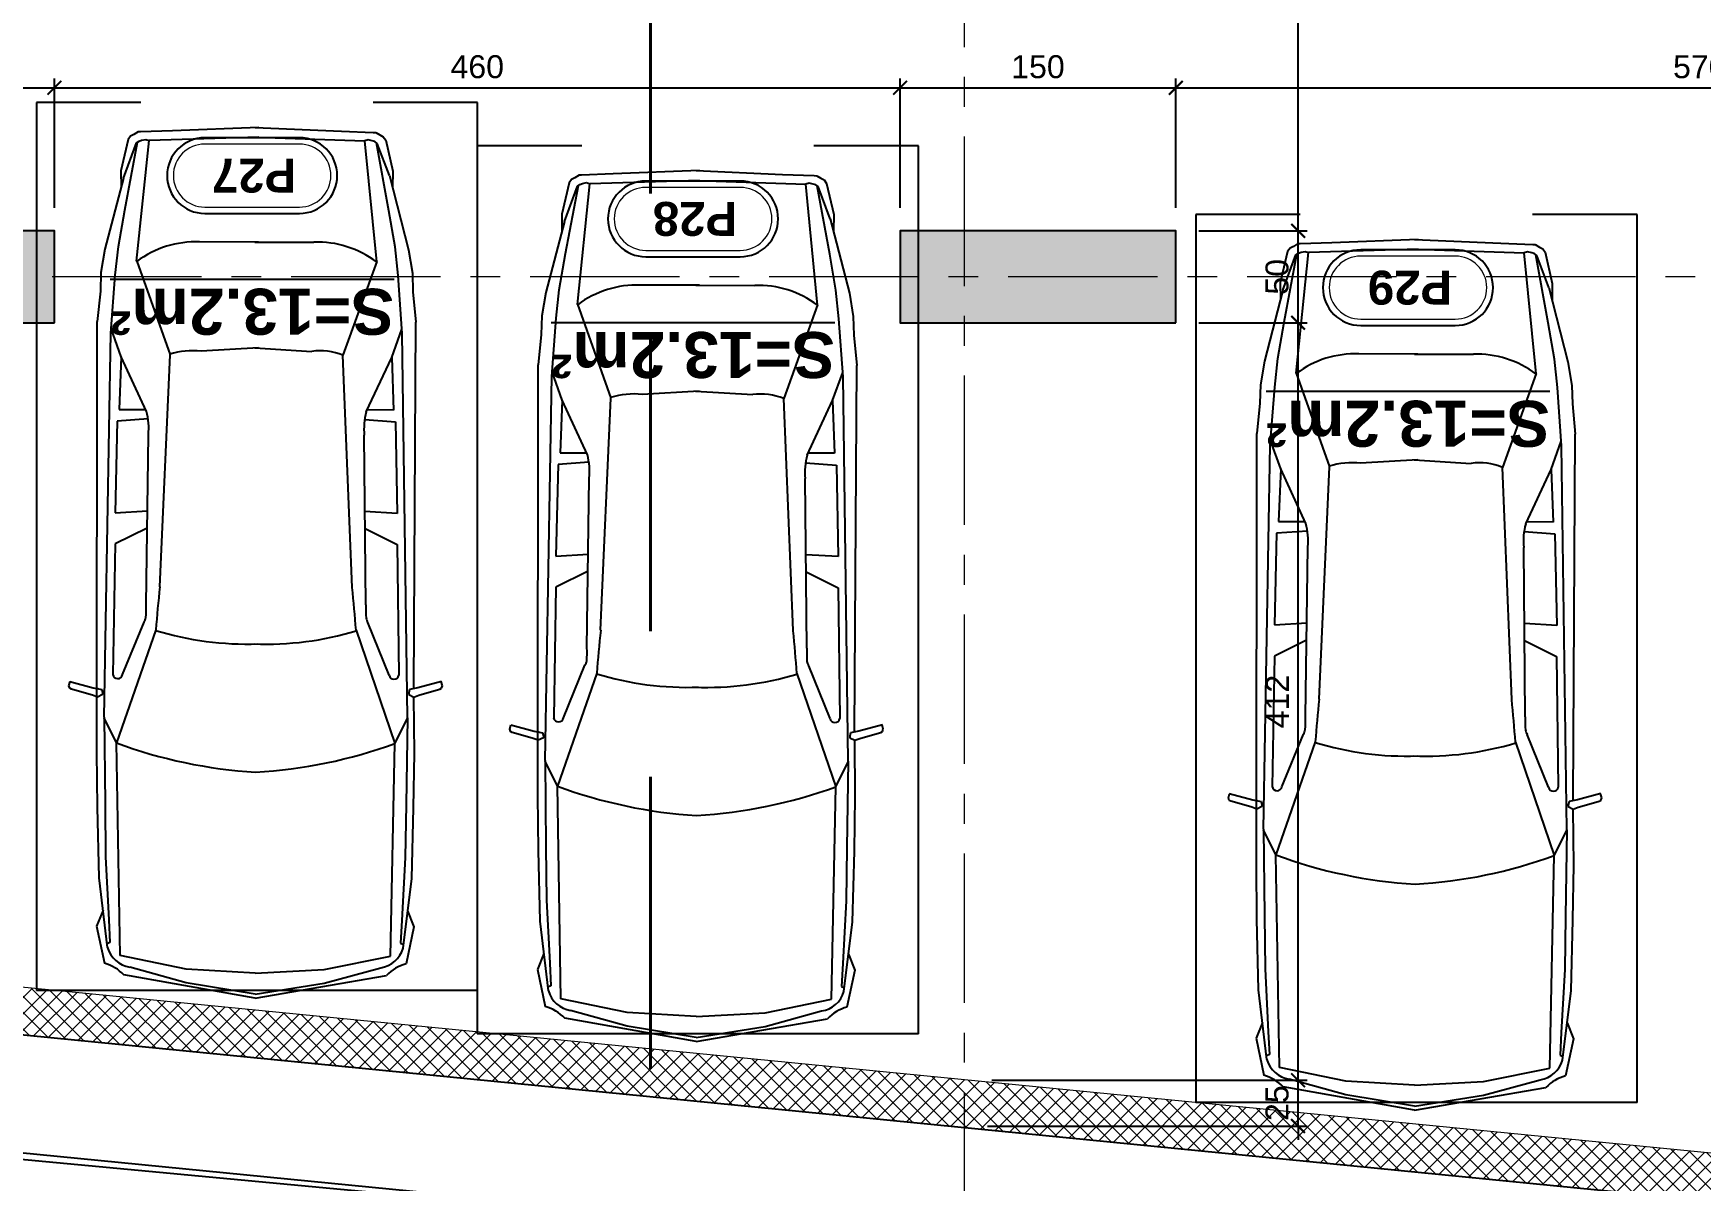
# Model space of a CAD drawing. Header units: centimetres. Extents: x 60496 to 66049, y -55119 to -48212.
# Drawn here: x 63382 to 64288, y -54589 to -53965 of the extents above; entities that cross this region are included whole.
import ezdxf
from ezdxf.enums import TextEntityAlignment as Align

# ---------------------------------------------------------------- set-up
doc = ezdxf.new("R2010")
doc.units = ezdxf.units.CM
doc.header["$LTSCALE"] = 50
doc.header["$MEASUREMENT"] = 0
for name, pattern in [('AXES', [2, 1.25, -0.25, 0.25, -0.25]), ('CONTINU', [0]), ('DASHED2', [9.525, 6.35, -3.175])]:
    doc.linetypes.add(name, pattern=pattern)
doc.layers.get('0').update_dxf_attribs({"color": 8})
for name, color, linetype in [('AXES', 10, 'AXES'), ('BETON COUPE', 3, 'CONTINU'), ('BETON TRAME', 252, 'Continuous'), ('BORD', 5, 'Continuous'), ('COTE 50ème', 1, 'Continuous'), ('FINI', 251, 'Continuous'), ('PILIER', 7, 'Continuous'), ('TEXTE', 7, 'Continuous')]:
    doc.layers.add(name, color=color, linetype=linetype)
doc.layers.add('BETON HACHURE', color=253, linetype='Continuous', lineweight=13)
doc.layers.add('MACONNERIE COUPE', color=7, linetype='Continuous', lineweight=30)
doc.layers.add('HORS GEL COTE', color=7, linetype='Continuous', lineweight=13, true_color=0x00661a)
doc.styles.add('BRMNAMES', font='swisseb.ttf', dxfattribs={"height": 20})
doc.styles.add('RS_TEXT_1.50', font='arial.ttf', dxfattribs={"height": 12.5})
doc.styles.add('RS_TXT_50', font='arial.ttf', dxfattribs={"height": 12.5})
doc.dimstyles.new('RS_50CM_LINEAIRE', dxfattribs={"dimscale": 5, "dimtxt": 12.5, "dimasz": 1.5, "dimexe": 1, "dimexo": 2.5, "dimgap": 1, "dimtad": 1, "dimdec": 1, "dimrnd": 0.5, "dimdsep": 46, "dimtxsty": 'RS_TXT_50', "dimblk1": 'ARCHTICK', "dimblk2": 'ARCHTICK', "dimsah": 1, "dimcen": 2.5, "dimdle": 1, "dimclrt": 4, "dimadec": 0, "dimazin": 2, "dimtfac": 1, "dimtdec": 1, "dimtix": 1, "dimtmove": 2, "dimatfit": 3, "dimfxl": 1, "dimtolj": 1, "dimtzin": 0, "dimarcsym": 0})

# ---------------------------------------------------------------- blocks, each defined once
blk = doc.blocks.new('A$Ce9568e5d')
at = {"layer": 'AXES', "lineweight": 5, "ltscale": 1.3}
for p, q in [((1270, -4150), (1270, -1058.41)), ((3195, -3235), (-1985, -3235))]:
    blk.add_line(p, q, dxfattribs=at)
blk = doc.blocks.new('_ArchTick')
at = {"color": 0, "linetype": 'ByBlock', "const_width": 0.15}
blk.add_lwpolyline([(-0.5, -0.5), (0.5, 0.5)], dxfattribs=at)
blk = doc.blocks.new('*D1300')
at = {"layer": 'COTE 50ème', "color": 0, "lineweight": -2, "ltscale": 0.5, "transparency": 16777216}
for p, q in [((64069.44, -54534.45), (64069.44, -54526.95)), ((63902.9, -54534.45), (64074.44, -54534.45)), ((64069.44, -54559.33), (64069.44, -54534.45)), ((63900.45, -54559.33), (64074.44, -54559.33)), ((64069.44, -54559.33), (64069.44, -54566.83))]:
    blk.add_line(p, q, dxfattribs=at)
at = {"layer": 'Defpoints', "color": 0, "ltscale": 0.5, "transparency": 16777216}
for p in [(63890.4, -54534.45), (64069.44, -54534.45), (63887.95, -54559.33)]:
    blk.add_point(p, dxfattribs=at)
at = {"layer": 'COTE 50ème', "color": 0, "lineweight": -2, "ltscale": 0.5, "transparency": 16777216, "xscale": 7.5, "yscale": 7.5, "zscale": 7.5}
for p, rotation in [((64069.44, -54534.45), 270), ((64069.44, -54559.33), 90)]:
    blk.add_blockref('_ArchTick', p, dxfattribs=dict(at, rotation=rotation))
at = {"layer": 'COTE 50ème', "color": 4, "ltscale": 0.5, "transparency": 16777216, "insert": (64058.05, -54546.89), "char_height": 12.5, "attachment_point": 5, "rotation": 90, "style": 'RS_TXT_50'}
blk.add_mtext('\\A1;25', dxfattribs=at)
blk = doc.blocks.new('*D1301')
at = {"layer": 'COTE 50ème', "color": 0, "lineweight": -2, "ltscale": 0.5, "transparency": 16777216}
for p, q in [((64015.45, -54122.36), (64074.44, -54122.36)), ((64069.44, -54539.45), (64069.44, -54117.36)), ((63902.9, -54534.45), (64074.44, -54534.45))]:
    blk.add_line(p, q, dxfattribs=at)
at = {"layer": 'Defpoints', "color": 0, "ltscale": 0.5, "transparency": 16777216}
for p in [(64002.95, -54122.36), (64069.44, -54122.36), (63890.4, -54534.45)]:
    blk.add_point(p, dxfattribs=at)
at = {"layer": 'COTE 50ème', "color": 0, "lineweight": -2, "ltscale": 0.5, "transparency": 16777216, "xscale": 7.5, "yscale": 7.5, "zscale": 7.5}
for p, rotation in [((64069.44, -54122.36), 90), ((64069.44, -54534.45), 270)]:
    blk.add_blockref('_ArchTick', p, dxfattribs=dict(at, rotation=rotation))
at = {"layer": 'COTE 50ème', "color": 4, "ltscale": 0.5, "transparency": 16777216, "insert": (64058.16, -54328.41), "char_height": 12.5, "attachment_point": 5, "rotation": 90, "style": 'RS_TXT_50'}
blk.add_mtext('\\A1;412', dxfattribs=at)
blk = doc.blocks.new('*D1302')
at = {"layer": 'COTE 50ème', "color": 0, "lineweight": -2, "ltscale": 0.5, "transparency": 16777216}
for p, q in [((64069.44, -54127.36), (64069.44, -54067.36)), ((64015.45, -54072.36), (64074.44, -54072.36)), ((64015.45, -54122.36), (64074.44, -54122.36))]:
    blk.add_line(p, q, dxfattribs=at)
at = {"layer": 'Defpoints', "color": 0, "ltscale": 0.5, "transparency": 16777216}
for p in [(64002.95, -54072.36), (64069.44, -54072.36), (64002.95, -54122.36)]:
    blk.add_point(p, dxfattribs=at)
at = {"layer": 'COTE 50ème', "color": 0, "lineweight": -2, "ltscale": 0.5, "transparency": 16777216, "xscale": 7.5, "yscale": 7.5, "zscale": 7.5}
for p, rotation in [((64069.44, -54072.36), 90), ((64069.44, -54122.36), 270)]:
    blk.add_blockref('_ArchTick', p, dxfattribs=dict(at, rotation=rotation))
at = {"layer": 'COTE 50ème', "color": 4, "ltscale": 0.5, "transparency": 16777216, "insert": (64058.05, -54097.36), "char_height": 12.5, "attachment_point": 5, "rotation": 90, "style": 'RS_TXT_50'}
blk.add_mtext('\\A1;50', dxfattribs=at)
blk = doc.blocks.new('*D1303')
at = {"layer": 'COTE 50ème', "color": 0, "lineweight": -2, "ltscale": 0.5, "transparency": 16777216}
for p, q in [((64069.44, -54077.36), (64069.44, -53442.36)), ((63900.45, -53447.36), (64074.44, -53447.36)), ((64015.45, -54072.36), (64074.44, -54072.36))]:
    blk.add_line(p, q, dxfattribs=at)
at = {"layer": 'Defpoints', "color": 0, "ltscale": 0.5, "transparency": 16777216}
for p in [(63887.95, -53447.36), (64069.44, -53447.36), (64002.95, -54072.36)]:
    blk.add_point(p, dxfattribs=at)
at = {"layer": 'COTE 50ème', "color": 0, "lineweight": -2, "ltscale": 0.5, "transparency": 16777216, "xscale": 7.5, "yscale": 7.5, "zscale": 7.5}
for p, rotation in [((64069.44, -53447.36), 90), ((64069.44, -54072.36), 270)]:
    blk.add_blockref('_ArchTick', p, dxfattribs=dict(at, rotation=rotation))
at = {"layer": 'COTE 50ème', "color": 4, "ltscale": 0.5, "transparency": 16777216, "insert": (64058.05, -53759.86), "char_height": 12.5, "attachment_point": 5, "rotation": 90, "style": 'RS_TXT_50'}
blk.add_mtext('\\A1;625', dxfattribs=at)
blk = doc.blocks.new('*D974')
at = {"layer": 'COTE 50ème', "color": 0, "lineweight": -2, "ltscale": 0.5, "transparency": 16777216}
for p, q in [((63237.95, -53994.51), (63397.95, -53994.51)), ((63242.95, -54059.86), (63242.95, -53989.51)), ((63392.95, -54059.86), (63392.95, -53989.51))]:
    blk.add_line(p, q, dxfattribs=at)
at = {"layer": 'Defpoints', "color": 0, "ltscale": 0.5, "transparency": 16777216}
for p in [(63392.95, -53994.51), (63242.95, -54072.36), (63392.95, -54072.36)]:
    blk.add_point(p, dxfattribs=at)
at = {"layer": 'COTE 50ème', "color": 0, "lineweight": -2, "ltscale": 0.5, "transparency": 16777216, "xscale": 7.5, "yscale": 7.5, "zscale": 7.5, "rotation": 180}
blk.add_blockref('_ArchTick', (63242.95, -53994.51), dxfattribs=at)
at = {"layer": 'COTE 50ème', "color": 0, "lineweight": -2, "ltscale": 0.5, "transparency": 16777216, "xscale": 7.5, "yscale": 7.5, "zscale": 7.5}
blk.add_blockref('_ArchTick', (63392.95, -53994.51), dxfattribs=at)
at = {"layer": 'COTE 50ème', "color": 4, "ltscale": 0.5, "transparency": 16777216, "insert": (63317.95, -53983.13), "char_height": 12.5, "attachment_point": 5, "style": 'RS_TXT_50'}
blk.add_mtext('\\A1;150', dxfattribs=at)
blk = doc.blocks.new('*D975')
at = {"layer": 'COTE 50ème', "color": 0, "lineweight": -2, "ltscale": 0.5, "transparency": 16777216}
for p, q in [((63387.95, -53994.51), (63857.95, -53994.51)), ((63392.95, -54059.86), (63392.95, -53989.51)), ((63852.95, -54059.86), (63852.95, -53989.51))]:
    blk.add_line(p, q, dxfattribs=at)
at = {"layer": 'Defpoints', "color": 0, "ltscale": 0.5, "transparency": 16777216}
for p in [(63852.95, -53994.51), (63392.95, -54072.36), (63852.95, -54072.36)]:
    blk.add_point(p, dxfattribs=at)
at = {"layer": 'COTE 50ème', "color": 0, "lineweight": -2, "ltscale": 0.5, "transparency": 16777216, "xscale": 7.5, "yscale": 7.5, "zscale": 7.5, "rotation": 180}
blk.add_blockref('_ArchTick', (63392.95, -53994.51), dxfattribs=at)
at = {"layer": 'COTE 50ème', "color": 0, "lineweight": -2, "ltscale": 0.5, "transparency": 16777216, "xscale": 7.5, "yscale": 7.5, "zscale": 7.5}
blk.add_blockref('_ArchTick', (63852.95, -53994.51), dxfattribs=at)
at = {"layer": 'COTE 50ème', "color": 4, "ltscale": 0.5, "transparency": 16777216, "insert": (63622.95, -53983.13), "char_height": 12.5, "attachment_point": 5, "style": 'RS_TXT_50'}
blk.add_mtext('\\A1;460', dxfattribs=at)
blk = doc.blocks.new('*D976')
at = {"layer": 'COTE 50ème', "color": 0, "lineweight": -2, "ltscale": 0.5, "transparency": 16777216}
for p, q in [((63847.95, -53994.51), (64007.95, -53994.51)), ((63852.95, -54059.86), (63852.95, -53989.51)), ((64002.95, -54059.86), (64002.95, -53989.51))]:
    blk.add_line(p, q, dxfattribs=at)
at = {"layer": 'Defpoints', "color": 0, "ltscale": 0.5, "transparency": 16777216}
for p in [(64002.95, -53994.51), (63852.95, -54072.36), (64002.95, -54072.36)]:
    blk.add_point(p, dxfattribs=at)
at = {"layer": 'COTE 50ème', "color": 0, "lineweight": -2, "ltscale": 0.5, "transparency": 16777216, "xscale": 7.5, "yscale": 7.5, "zscale": 7.5, "rotation": 180}
blk.add_blockref('_ArchTick', (63852.95, -53994.51), dxfattribs=at)
at = {"layer": 'COTE 50ème', "color": 0, "lineweight": -2, "ltscale": 0.5, "transparency": 16777216, "xscale": 7.5, "yscale": 7.5, "zscale": 7.5}
blk.add_blockref('_ArchTick', (64002.95, -53994.51), dxfattribs=at)
at = {"layer": 'COTE 50ème', "color": 4, "ltscale": 0.5, "transparency": 16777216, "insert": (63927.95, -53983.13), "char_height": 12.5, "attachment_point": 5, "style": 'RS_TXT_50'}
blk.add_mtext('\\A1;150', dxfattribs=at)
blk = doc.blocks.new('*D977')
at = {"layer": 'COTE 50ème', "color": 0, "lineweight": -2, "ltscale": 0.5, "transparency": 16777216}
for p, q in [((63997.95, -53994.51), (64577.95, -53994.51)), ((64002.95, -54059.86), (64002.95, -53989.51)), ((64572.95, -54059.86), (64572.95, -53989.51))]:
    blk.add_line(p, q, dxfattribs=at)
at = {"layer": 'Defpoints', "color": 0, "ltscale": 0.5, "transparency": 16777216}
for p in [(64572.95, -53994.51), (64002.95, -54072.36), (64572.95, -54072.36)]:
    blk.add_point(p, dxfattribs=at)
at = {"layer": 'COTE 50ème', "color": 0, "lineweight": -2, "ltscale": 0.5, "transparency": 16777216, "xscale": 7.5, "yscale": 7.5, "zscale": 7.5, "rotation": 180}
blk.add_blockref('_ArchTick', (64002.95, -53994.51), dxfattribs=at)
at = {"layer": 'COTE 50ème', "color": 0, "lineweight": -2, "ltscale": 0.5, "transparency": 16777216, "xscale": 7.5, "yscale": 7.5, "zscale": 7.5}
blk.add_blockref('_ArchTick', (64572.95, -53994.51), dxfattribs=at)
at = {"layer": 'COTE 50ème', "color": 4, "ltscale": 0.5, "transparency": 16777216, "insert": (64287.95, -53983.13), "char_height": 12.5, "attachment_point": 5, "style": 'RS_TXT_50'}
blk.add_mtext('\\A1;570', dxfattribs=at)
blk = doc.blocks.new('*D945')
at = {"layer": 'COTE 50ème', "color": 0, "lineweight": -2, "ltscale": 0.5, "transparency": 16777216}
for p, q in [((63329.23, -54491.9), (63321.2, -54573.73)), ((64631.66, -54697.39), (63316.71, -54568.26)), ((64634.23, -54620.06), (64626.2, -54701.88))]:
    blk.add_line(p, q, dxfattribs=at)
at = {"layer": 'Defpoints', "color": 0, "ltscale": 0.5, "transparency": 16777216}
for p in [(63330.45, -54479.46), (63321.69, -54568.75), (64635.45, -54607.62)]:
    blk.add_point(p, dxfattribs=at)
at = {"layer": 'COTE 50ème', "color": 0, "lineweight": -2, "ltscale": 0.5, "transparency": 16777216, "xscale": 7.5, "yscale": 7.5, "zscale": 7.5}
for p, rotation in [((63321.69, -54568.75), 174.3913441653871), ((64626.69, -54696.9), 354.3913441653871)]:
    blk.add_blockref('_ArchTick', p, dxfattribs=dict(at, rotation=rotation))
at = {"layer": 'COTE 50ème', "color": 4, "ltscale": 0.5, "transparency": 16777216, "insert": (63975.3, -54621.5), "char_height": 12.5, "attachment_point": 5, "rotation": 354.39134, "style": 'RS_TXT_50'}
blk.add_mtext('\\A1;1311.5', dxfattribs=at)
blk = doc.blocks.new('*D925')
at = {"layer": 'COTE 50ème', "color": 0, "lineweight": -2, "ltscale": 0.5, "transparency": 16777216}
for p, q in [((60878.66, -54276.37), (60871.89, -54348.84)), ((65690.38, -54793.92), (60867.38, -54343.4)), ((65691.71, -54725.96), (65684.94, -54798.43))]:
    blk.add_line(p, q, dxfattribs=at)
at = {"layer": 'Defpoints', "color": 0, "ltscale": 0.5, "transparency": 16777216}
for p in [(60879.82, -54263.92), (60872.35, -54343.86), (65692.87, -54713.51)]:
    blk.add_point(p, dxfattribs=at)
at = {"layer": 'COTE 50ème', "color": 0, "lineweight": -2, "ltscale": 0.5, "transparency": 16777216, "xscale": 7.5, "yscale": 7.5, "zscale": 7.5}
for p, rotation in [((60872.35, -54343.86), 174.6634725925406), ((65685.4, -54793.45), 354.6634725925406)]:
    blk.add_blockref('_ArchTick', p, dxfattribs=dict(at, rotation=rotation))
at = {"layer": 'COTE 50ème', "color": 4, "ltscale": 0.5, "transparency": 16777216, "insert": (63279.94, -54557.32), "char_height": 12.5, "attachment_point": 5, "rotation": 354.66347, "style": 'RS_TXT_50'}
blk.add_mtext('\\A1;4834', dxfattribs=at)
blk = doc.blocks.new('PILIER')
at = {"color": 252}
blk.add_lwpolyline([(1.563, 1.2), (-1.437, 1.2, 1), (-1.437, -1.2), (1.563, -1.2, 1), (1.563, 1.2, -1)], format="xyb", dxfattribs=at)
at = {"color": 10, "lineweight": 20}
blk.add_lwpolyline([(1.563, 1), (-1.437, 1, 1), (-1.437, -1), (1.563, -1, 1)], format="xyb", close=True, dxfattribs=at)
at = {"color": 7, "style": 'BRMNAMES'}
blk.add_attdef('PILIER_TEXTE', text='', height=1.076, dxfattribs=at).set_placement((0, 0), align=Align.MIDDLE_CENTER)

msp = doc.modelspace()

# ---------------------------------------------------------------- hatches: boundary and pattern name
at = {"layer": 'BETON HACHURE', "transparency": 33554585}
h = msp.add_hatch(dxfattribs=at)
h.set_pattern_fill('ANSI37', color=256, scale=50, angle=270, style=0)
h.set_pattern_definition([(315, (-1160.4855, 19655.393), (4.4194174, 4.4194174), []), (45, (-1160.4855, 19655.393), (-4.4194174, 4.4194174), [])])
h.paths.add_polyline_path([(62772.95, -51847.22), (62797.95, -51847.22), (62797.95, -52172.22), (62772.95, -52172.22)], flags=0)
h.paths.add_polyline_path([(62772.95, -51847.22), (62797.95, -51847.22), (62797.95, -52172.22), (62772.95, -52172.22)], flags=0)
h.paths.add_polyline_path([(64952.95, -51987.36), (64952.95, -52037.36), (65032.95, -52037.36), (65032.95, -51987.36)], flags=0)
h.paths.add_polyline_path([(64572.95, -51987.36), (64572.95, -52037.36), (64652.95, -52037.36), (64652.95, -51987.36)], flags=0)
edge = h.paths.add_edge_path(flags=0)
edge.add_arc((64612.95, -50672.36), 40, 0, 360)
edge = h.paths.add_edge_path(flags=0)
edge.add_arc((64612.95, -49997.36), 40, 0, 360)
edge = h.paths.add_edge_path(flags=0)
edge.add_arc((64612.95, -51272.36), 40, 0, 360)
h.paths.add_polyline_path([(65692.87, -49527.22), (61269.11, -49527.22), (60879.82, -54263.92), (65445.45, -54713.51), (65692.87, -54713.51)])
edge = h.paths.add_edge_path(flags=0)
edge.add_arc((64612.95, -51272.36), 40, 0, 360)
h.paths.add_polyline_path([(63397.95, -49552.22), (63397.95, -49972.36), (63422.95, -49972.36), (63422.95, -49552.22), (64992.96, -49552.22), (64992.95, -51312.36), (65032.95, -51312.36), (65032.95, -49552.22), (65667.87, -49552.22), (65667.87, -53452.22), (65032.95, -53452.22), (65032.95, -52057.36), (64992.95, -52057.36), (64992.95, -53477.22), (65667.87, -53477.22), (65667.87, -54685.93), (65459.18, -54688.51), (64660.45, -54610.07), (64660.45, -54122.36), (64635.45, -54122.36), (64635.45, -54607.62), (63330.45, -54479.46), (63330.45, -54122.36), (63305.45, -54122.36), (63305.45, -54477.01), (62117.95, -54360.39), (62117.95, -54122.36), (62067.95, -54122.36), (62067.95, -54355.48), (60906.75, -54241.45), (61082.14, -52107.36), (61287.95, -52107.36), (61287.95, -52057.36), (61086.25, -52057.36), (61088.1, -52037.36), (61287.95, -52037.36), (61287.95, -51987.36), (61092.01, -51987.36), (61148.71, -51297.36), (61287.95, -51297.36), (61287.95, -51247.36), (61152.82, -51247.36), (61198.03, -50697.36), (61287.95, -50697.36), (61287.95, -50647.36), (61202.13, -50647.36), (61292.14, -49552.22), (62070.45, -49552.22), (62070.45, -49972.36), (62095.45, -49972.36), (62095.45, -49552.22)], flags=16)
h.paths.add_polyline_path([(64572.95, -51232.36), (64572.95, -51312.36), (64652.95, -51312.36), (64652.95, -51232.36)], flags=0)
at = {"layer": 'BETON TRAME', "transparency": 33554559}
h = msp.add_hatch(color=256, dxfattribs=at)
h.dxf.hatch_style = 1
h.paths.add_polyline_path([(63852.95, -52797.36), (63887.95, -52797.36), (63887.95, -53447.36), (63852.95, -53447.36), (63852.95, -53272.36), (63392.95, -53272.36), (63392.95, -53447.36), (63357.95, -53447.36), (63357.95, -52797.36), (63392.95, -52797.36), (63392.95, -53232.36), (63602.95, -53232.36), (63602.95, -52902.36), (63642.95, -52902.36), (63642.95, -53232.36), (63852.95, -53232.36)])
h.paths.add_polyline_path([(64722.95, -54122.36), (64722.95, -54072.36), (64572.95, -54072.36), (64572.95, -54122.36)])
h.paths.add_polyline_path([(64002.95, -54122.36), (64002.95, -54072.36), (63852.95, -54072.36), (63852.95, -54122.36)])
h.paths.add_polyline_path([(63392.95, -54122.36), (63392.95, -54072.36), (63242.95, -54072.36), (63242.95, -54122.36)])
h.paths.add_polyline_path([(62672.95, -54122.36), (62672.95, -54072.36), (62522.95, -54072.36), (62522.95, -54122.36)])
h.paths.add_polyline_path([(62672.95, -53447.36), (62672.95, -53397.36), (62522.95, -53397.36), (62522.95, -53447.36)])
h.paths.add_polyline_path([(64722.95, -53447.36), (64722.95, -53397.36), (64572.95, -53397.36), (64572.95, -53447.36)])
h.paths.add_polyline_path([(64722.95, -52847.36), (64722.95, -52797.36), (64572.95, -52797.36), (64572.95, -52847.36)])
h.paths.add_polyline_path([(62672.95, -52847.36), (62672.95, -52797.36), (62522.95, -52797.36), (62522.95, -52847.36)])
h.paths.add_polyline_path([(62672.95, -52107.36), (62672.95, -52057.36), (62522.95, -52057.36), (62522.95, -52107.36)])
h.paths.add_polyline_path([(64572.95, -52057.36), (64572.95, -52107.36), (64722.95, -52107.36), (64722.95, -52057.36)])
h.paths.add_polyline_path([(63907.95, -52107.36), (63907.95, -52057.36), (63782.95, -52057.36), (63782.95, -52107.36)])
h.paths.add_polyline_path([(63462.95, -52107.36), (63462.95, -52057.36), (63337.95, -52057.36), (63337.95, -52107.36)])
h.paths.add_polyline_path([(63487.95, -52057.36), (63462.95, -52057.36), (63462.95, -52562.36), (63487.95, -52562.36)])
h.paths.add_polyline_path([(63782.95, -52057.36), (63757.95, -52057.36), (63757.95, -52562.36), (63782.95, -52562.36)])

# ---------------------------------------------------------------- linework, layer by layer
at = {"layer": 'BETON COUPE', "lineweight": 5}
msp.add_lwpolyline([(65692.87, -49527.22), (61269.11, -49527.22), (60879.82, -54263.92), (65445.45, -54713.51), (65692.87, -54713.51)], close=True, dxfattribs=at)
msp.add_lwpolyline([(65667.87, -49552.22), (65667.87, -53452.22), (65032.95, -53452.22), (65032.95, -52057.36), (64992.95, -52057.36), (64992.95, -53477.22), (65667.87, -53477.22), (65667.87, -54685.93), (65459.18, -54688.51), (64660.45, -54610.07), (64660.45, -54122.36), (64635.45, -54122.36), (64635.45, -54607.62), (63330.45, -54479.46), (63330.45, -54122.36), (63305.45, -54122.36), (63305.45, -54477.01), (62117.95, -54360.39)], dxfattribs=at)
at = {"layer": 'BETON COUPE'}
for points in [[(63392.95, -54122.36), (63392.95, -54072.36), (63242.95, -54072.36), (63242.95, -54122.36)], [(64002.95, -54122.36), (64002.95, -54072.36), (63852.95, -54072.36), (63852.95, -54122.36)]]:
    msp.add_lwpolyline(points, close=True, dxfattribs=at)
at = {"layer": 'BORD'}
msp.add_lwpolyline([(65692.87, -52048.35), (61061.91, -52048.35), (60879.82, -54263.92), (65445.45, -54713.51), (65692.87, -54713.51)], close=True, dxfattribs=at)
at = {"layer": 'FINI'}
for p, q in [((63439.98, -54002.46), (63383.14, -54002.46)), ((63383.14, -54002.46), (63383.14, -54485.62)), ((63623.14, -54002.46), (63566.3, -54002.46)), ((63623.14, -54485.62), (63623.14, -54002.46)), ((63433.06, -54022.69), (63429.13, -54039.65)), ((63434.41, -54020.84), (63433.06, -54022.69)), ((63436.23, -54019.91), (63434.41, -54020.84)), ((63438.5, -54018.51), (63436.23, -54019.91)), ((63437.65, -54024.47), (63439.01, -54023.54)), ((63437.7, -54088.91), (63444.42, -54023.14)), ((63439.87, -54018.5), (63438.5, -54018.51)), ((63439.01, -54023.54), (63440.38, -54023.07)), ((63457.16, -54017.87), (63439.87, -54018.5)), ((63440.38, -54023.07), (63442.66, -54022.58)), ((63442.66, -54022.58), (63444.42, -54023.14)), ((63504.11, -54021.34), (63444.42, -54023.14)), ((63504.12, -54016.05), (63457.16, -54017.87)), ((63502.15, -54021.34), (63561.84, -54023.39)), ((63502.16, -54016.04), (63549.12, -54018.06)), ((63549.12, -54018.06), (63566.4, -54018.76)), ((63563.6, -54022.83), (63561.84, -54023.39)), ((63568.28, -54089.19), (63561.84, -54023.39)), ((63565.87, -54023.33), (63563.6, -54022.83)), ((63567.24, -54023.8), (63565.87, -54023.33)), ((63566.4, -54018.76), (63567.77, -54018.78)), ((63568.6, -54024.74), (63567.24, -54023.8)), ((63567.77, -54018.78), (63570.04, -54020.19)), ((63570.04, -54020.19), (63571.85, -54021.13)), ((63571.85, -54021.13), (63573.2, -54022.98)), ((63573.2, -54022.98), (63577.06, -54039.96)), ((63430.55, -54043.75), (63437.65, -54024.47)), ((63431.19, -54061.12), (63438.18, -54024.11)), ((63574.91, -54061.42), (63568.07, -54024.38)), ((63575.19, -54042.21), (63568.6, -54024.74)), ((63679.8, -54026.01), (63622.95, -54026.01)), ((63622.95, -54026.01), (63622.95, -54509.17)), ((63862.95, -54026.01), (63806.11, -54026.01)), ((63862.95, -54509.17), (63862.95, -54026.01)), ((63429.13, -54039.65), (63429.23, -54048.77)), ((63577.06, -54039.96), (63576.92, -54048.95)), ((63678.31, -54042.06), (63676.04, -54043.46)), ((63679.69, -54042.05), (63678.31, -54042.06)), ((63696.97, -54041.42), (63679.69, -54042.05)), ((63743.93, -54039.6), (63696.97, -54041.42)), ((63741.97, -54039.59), (63788.93, -54041.61)), ((63788.93, -54041.61), (63806.21, -54042.31)), ((63430.55, -54043.75), (63420.45, -54082.27)), ((63575.19, -54042.21), (63585.56, -54082.61)), ((63672.87, -54046.24), (63668.94, -54063.2)), ((63670.36, -54067.3), (63677.47, -54048.02)), ((63671, -54084.67), (63677.99, -54047.66)), ((63674.22, -54044.4), (63672.87, -54046.24)), ((63676.04, -54043.46), (63674.22, -54044.4)), ((63677.47, -54048.02), (63678.83, -54047.09)), ((63677.51, -54112.47), (63684.23, -54046.69)), ((63678.83, -54047.09), (63680.19, -54046.62)), ((63680.19, -54046.62), (63682.47, -54046.13)), ((63682.47, -54046.13), (63684.23, -54046.69)), ((63743.92, -54044.89), (63684.23, -54046.69)), ((63741.96, -54044.89), (63801.65, -54046.94)), ((63803.41, -54046.39), (63801.65, -54046.94)), ((63808.09, -54112.74), (63801.65, -54046.94)), ((63805.69, -54046.88), (63803.41, -54046.39)), ((63807.05, -54047.35), (63805.69, -54046.88)), ((63806.21, -54042.31), (63807.58, -54042.33)), ((63808.41, -54048.29), (63807.05, -54047.35)), ((63807.58, -54042.33), (63809.85, -54043.74)), ((63814.72, -54084.97), (63807.89, -54047.93)), ((63815.01, -54065.76), (63808.41, -54048.29)), ((63809.85, -54043.74), (63811.66, -54044.68)), ((63811.66, -54044.68), (63813.01, -54046.53)), ((63813.01, -54046.53), (63816.87, -54063.51)), ((63427.75, -54080.82), (63431.19, -54061.12)), ((63578.27, -54081.13), (63574.91, -54061.42)), ((63670.36, -54067.3), (63660.26, -54105.82)), ((63668.94, -54063.2), (63669.04, -54072.32)), ((63815.01, -54065.76), (63825.37, -54106.16)), ((63816.87, -54063.51), (63816.73, -54072.5)), ((64070.63, -54063.41), (64013.79, -54063.41)), ((64013.79, -54063.41), (64013.79, -54546.57)), ((64253.79, -54063.41), (64196.95, -54063.41)), ((64253.79, -54546.57), (64253.79, -54063.41)), ((64134.77, -54076.99), (64087.8, -54078.81)), ((64132.81, -54076.99), (64179.77, -54079.01)), ((63420.45, -54082.27), (63418.3, -54095.09)), ((63426.09, -54096.38), (63427.75, -54080.82)), ((63503.99, -54078.43), (63471.88, -54078.36)), ((63502.03, -54078.43), (63534.15, -54078.49)), ((63579.86, -54096.7), (63578.27, -54081.13)), ((63585.56, -54082.61), (63587.66, -54095.44)), ((63667.56, -54104.37), (63671, -54084.67)), ((63818.08, -54104.68), (63814.72, -54084.97)), ((64063.71, -54083.64), (64059.78, -54100.6)), ((64061.19, -54104.7), (64068.3, -54085.42)), ((64061.84, -54122.07), (64068.82, -54085.06)), ((64065.06, -54081.79), (64063.71, -54083.64)), ((64066.88, -54080.86), (64065.06, -54081.79)), ((64069.15, -54079.46), (64066.88, -54080.86)), ((64068.3, -54085.42), (64069.66, -54084.49)), ((64068.35, -54149.86), (64075.06, -54084.09)), ((64070.52, -54079.45), (64069.15, -54079.46)), ((64069.66, -54084.49), (64071.03, -54084.02)), ((64087.8, -54078.81), (64070.52, -54079.45)), ((64071.03, -54084.02), (64073.31, -54083.53)), ((64073.31, -54083.53), (64075.06, -54084.09)), ((64134.76, -54082.29), (64075.06, -54084.09)), ((64132.8, -54082.29), (64192.49, -54084.34)), ((64179.77, -54079.01), (64197.05, -54079.71)), ((64194.24, -54083.78), (64192.49, -54084.34)), ((64198.93, -54150.13), (64192.49, -54084.34)), ((64196.52, -54084.28), (64194.24, -54083.78)), ((64197.88, -54084.75), (64196.52, -54084.28)), ((64197.05, -54079.71), (64198.42, -54079.73)), ((64199.24, -54085.69), (64197.88, -54084.75)), ((64198.42, -54079.73), (64200.68, -54081.14)), ((64205.55, -54122.36), (64198.72, -54085.33)), ((64205.84, -54103.16), (64199.24, -54085.69)), ((64200.68, -54081.14), (64202.5, -54082.08)), ((64202.5, -54082.08), (64203.84, -54083.93)), ((64203.84, -54083.93), (64207.7, -54100.9)), ((63418.3, -54095.09), (63417.95, -54105.16)), ((63423.69, -54127.96), (63426.09, -54096.38)), ((63437.71, -54088.77), (63455.84, -54139.86)), ((63568.27, -54089.04), (63549.93, -54140.05)), ((63587.66, -54095.44), (63587.96, -54105.51)), ((63417.95, -54105.16), (63416.3, -54121.64)), ((63582.13, -54128.28), (63579.86, -54096.7)), ((63587.96, -54105.51), (63589.54, -54121.99)), ((63665.9, -54119.93), (63667.56, -54104.37)), ((63743.81, -54101.98), (63711.69, -54101.91)), ((63741.85, -54101.98), (63773.96, -54102.04)), ((63819.68, -54120.25), (63818.08, -54104.68)), ((64061.19, -54104.7), (64051.09, -54143.22)), ((64059.78, -54100.6), (64059.87, -54109.72)), ((64205.84, -54103.16), (64216.21, -54143.56)), ((64207.7, -54100.9), (64207.57, -54109.9)), ((63660.26, -54105.82), (63658.11, -54118.64)), ((63677.53, -54112.32), (63695.65, -54163.41)), ((63808.08, -54112.59), (63789.74, -54163.6)), ((63825.37, -54106.16), (63827.47, -54118.99)), ((63416.11, -54356.2), (63416.3, -54121.64)), ((63588.39, -54320.89), (63589.54, -54121.99)), ((63658.11, -54118.64), (63657.77, -54128.71)), ((63663.5, -54151.51), (63665.9, -54119.93)), ((63821.95, -54151.83), (63819.68, -54120.25)), ((63827.47, -54118.99), (63827.77, -54129.06)), ((64058.39, -54141.77), (64061.84, -54122.07)), ((64208.91, -54142.08), (64205.55, -54122.36)), ((63420.01, -54336.96), (63423.69, -54127.96)), ((63429.32, -54140.86), (63423.88, -54125.45)), ((63576.45, -54141.17), (63581.95, -54125.78)), ((63584.94, -54337.3), (63582.13, -54128.28)), ((63657.77, -54128.71), (63656.12, -54145.19)), ((63827.77, -54129.06), (63829.36, -54145.54)), ((63429.32, -54140.86), (63428.2, -54169.5)), ((63443.05, -54170.6), (63429.32, -54140.86)), ((63450.28, -54266.08), (63455.84, -54139.86)), ((63503.89, -54135.95), (63472.82, -54137.77)), ((63501.9, -54135.95), (63532.96, -54137.9)), ((63554.97, -54266.3), (63549.93, -54140.05)), ((63562.6, -54170.84), (63576.45, -54141.17)), ((63576.45, -54141.17), (63577.45, -54169.81)), ((64056.73, -54157.33), (64058.39, -54141.77)), ((64134.64, -54139.38), (64102.53, -54139.31)), ((64132.68, -54139.37), (64164.79, -54139.44)), ((63655.92, -54379.75), (63656.12, -54145.19)), ((63669.13, -54164.41), (63663.69, -54149)), ((63816.26, -54164.72), (63821.77, -54149.33)), ((63828.2, -54344.44), (63829.36, -54145.54)), ((64051.09, -54143.22), (64048.95, -54156.04)), ((64068.36, -54149.72), (64086.49, -54200.81)), ((64198.91, -54149.99), (64180.58, -54201)), ((64210.51, -54157.65), (64208.91, -54142.08)), ((64216.21, -54143.56), (64218.3, -54156.39)), ((63659.83, -54360.51), (63663.5, -54151.51)), ((63743.7, -54159.5), (63712.63, -54161.32)), ((63741.71, -54159.5), (63772.77, -54161.45)), ((63824.75, -54360.85), (63821.95, -54151.83)), ((64048.95, -54156.04), (64048.6, -54166.11)), ((64054.33, -54188.91), (64056.73, -54157.33)), ((64212.78, -54189.23), (64210.51, -54157.65)), ((64218.3, -54156.39), (64218.61, -54166.46)), ((63669.13, -54164.41), (63668.01, -54193.05)), ((63682.86, -54194.15), (63669.13, -54164.41)), ((63690.09, -54289.64), (63695.65, -54163.41)), ((63794.78, -54289.85), (63789.74, -54163.6)), ((63802.41, -54194.39), (63816.26, -54164.72)), ((63816.26, -54164.72), (63817.26, -54193.36)), ((64048.6, -54166.11), (64046.95, -54182.58)), ((64218.61, -54166.46), (64220.19, -54182.94)), ((63427.13, -54175.87), (63425.96, -54225.72)), ((63443.9, -54174.7), (63427.13, -54175.87)), ((63428.2, -54169.5), (63442.43, -54169.53)), ((63561.73, -54174.95), (63578.5, -54176.18)), ((63577.45, -54169.81), (63563.09, -54169.78)), ((63578.5, -54176.18), (63579.46, -54226.04)), ((63442.83, -54275.62), (63444.08, -54183.33)), ((63562.38, -54275.86), (63561.51, -54183.57)), ((64046.75, -54417.15), (64046.95, -54182.58)), ((64059.97, -54201.81), (64054.52, -54186.4)), ((64207.09, -54202.12), (64212.6, -54186.73)), ((64219.03, -54381.84), (64220.19, -54182.94)), ((63668.01, -54193.05), (63682.24, -54193.08)), ((63817.26, -54193.36), (63802.9, -54193.33)), ((64050.66, -54397.91), (64054.33, -54188.91)), ((64215.59, -54398.25), (64212.78, -54189.23)), ((63666.94, -54199.42), (63665.77, -54249.27)), ((63683.71, -54198.25), (63666.94, -54199.42)), ((63801.54, -54198.5), (63818.31, -54199.73)), ((63818.31, -54199.73), (63819.27, -54249.59)), ((64059.97, -54201.81), (64058.84, -54230.45)), ((64073.69, -54231.54), (64059.97, -54201.81)), ((64080.92, -54327.03), (64086.49, -54200.81)), ((64134.54, -54196.9), (64103.47, -54198.72)), ((64132.54, -54196.9), (64163.61, -54198.85)), ((64185.62, -54327.25), (64180.58, -54201)), ((64193.24, -54231.79), (64207.09, -54202.12)), ((64207.09, -54202.12), (64208.1, -54230.76)), ((63682.64, -54299.17), (63683.9, -54206.88)), ((63802.19, -54299.41), (63801.32, -54207.12)), ((63425.96, -54225.72), (63443.52, -54224.73)), ((63579.46, -54226.04), (63561.9, -54224.97)), ((64058.84, -54230.45), (64073.08, -54230.48)), ((64208.1, -54230.76), (64193.74, -54230.73)), ((63443.4, -54234.01), (63425.93, -54242.7)), ((63561.99, -54234.25), (63579.42, -54243.01)), ((64057.77, -54236.82), (64056.61, -54286.67)), ((64074.55, -54235.65), (64057.77, -54236.82)), ((64192.37, -54235.9), (64209.14, -54237.13)), ((64209.14, -54237.13), (64210.1, -54286.99)), ((63425.93, -54242.7), (63424.72, -54313.77)), ((63579.42, -54243.01), (63580.33, -54314.09)), ((63665.77, -54249.27), (63683.33, -54248.28)), ((63819.27, -54249.59), (63801.71, -54248.52)), ((64073.48, -54336.57), (64074.73, -54244.28)), ((64193.02, -54336.81), (64192.15, -54244.52)), ((63683.21, -54257.56), (63665.74, -54266.25)), ((63801.8, -54257.8), (63819.23, -54266.56)), ((63665.74, -54266.25), (63664.53, -54337.32)), ((63819.23, -54266.56), (63820.15, -54337.64)), ((63430.02, -54313.78), (63441.75, -54285.16)), ((63575.03, -54314.08), (63563.42, -54285.41)), ((64056.61, -54286.67), (64074.17, -54285.68)), ((64210.1, -54286.99), (64192.54, -54285.92)), ((63448.11, -54289.42), (63426.76, -54350.9)), ((63557.05, -54289.64), (63578.14, -54351.22)), ((64074.04, -54294.96), (64056.57, -54303.65)), ((64192.63, -54295.2), (64210.07, -54303.96)), ((64056.57, -54303.65), (64055.36, -54374.72)), ((64210.07, -54303.96), (64210.98, -54375.04)), ((63687.92, -54312.97), (63666.58, -54374.45)), ((63669.83, -54337.33), (63681.56, -54308.71)), ((63796.86, -54313.19), (63817.95, -54374.77)), ((63814.84, -54337.63), (63803.23, -54308.96)), ((63400.87, -54319.84), (63401.46, -54317.59)), ((63401.31, -54321.22), (63400.87, -54319.84)), ((63402.22, -54321.69), (63401.31, -54321.22)), ((63401.35, -54317.56), (63414.12, -54320.9)), ((63405.41, -54322.64), (63402.22, -54321.69)), ((63413.61, -54325.01), (63405.41, -54322.64)), ((63414.12, -54320.9), (63418.68, -54321.87)), ((63416.44, -54321.39), (63416.44, -54320.89)), ((63418.68, -54321.87), (63419.12, -54323.7)), ((63586.15, -54321.87), (63585.72, -54323.7)), ((63590.72, -54320.9), (63586.15, -54321.87)), ((63588.39, -54321.39), (63588.39, -54320.89)), ((63603.48, -54317.56), (63590.72, -54320.9)), ((63591.22, -54325.01), (63599.42, -54322.64)), ((63599.42, -54322.64), (63602.61, -54321.69)), ((63602.61, -54321.69), (63603.52, -54321.22)), ((63603.97, -54319.84), (63603.38, -54317.59)), ((63603.52, -54321.22), (63603.97, -54319.84)), ((63416.35, -54325.96), (63413.61, -54325.01)), ((63419.11, -54324.62), (63416.35, -54325.96)), ((63419.12, -54323.7), (63419.11, -54324.62)), ((63585.72, -54323.7), (63585.73, -54324.62)), ((63585.73, -54324.62), (63588.49, -54325.96)), ((63588.77, -54356.56), (63588.44, -54325.96)), ((63588.49, -54325.96), (63591.22, -54325.01)), ((63420.01, -54336.96), (63420.53, -54384.05)), ((63426.76, -54350.9), (63420.02, -54337.34)), ((63578.14, -54351.22), (63584.94, -54337.68)), ((63584.94, -54337.3), (63584.24, -54384.39)), ((63640.68, -54343.39), (63641.27, -54341.14)), ((63641.16, -54341.11), (63653.93, -54344.45)), ((63843.3, -54341.11), (63830.53, -54344.45)), ((63843.78, -54343.39), (63843.19, -54341.14)), ((63641.12, -54344.77), (63640.68, -54343.39)), ((63642.03, -54345.24), (63641.12, -54344.77)), ((63645.22, -54346.19), (63642.03, -54345.24)), ((63653.43, -54348.56), (63645.22, -54346.19)), ((63656.16, -54349.51), (63653.43, -54348.56)), ((63653.93, -54344.45), (63658.49, -54345.42)), ((63658.92, -54348.17), (63656.16, -54349.51)), ((63656.25, -54344.94), (63656.26, -54344.44)), ((63658.49, -54345.42), (63658.93, -54347.25)), ((63658.93, -54347.25), (63658.92, -54348.17)), ((63825.97, -54345.42), (63825.53, -54347.25)), ((63825.53, -54347.25), (63825.54, -54348.17)), ((63825.54, -54348.17), (63828.3, -54349.51)), ((63830.53, -54344.45), (63825.97, -54345.42)), ((63828.21, -54344.94), (63828.2, -54344.44)), ((63828.58, -54380.11), (63828.26, -54349.51)), ((63828.3, -54349.51), (63831.03, -54348.56)), ((63831.03, -54348.56), (63839.24, -54346.19)), ((63839.24, -54346.19), (63842.43, -54345.24)), ((63842.43, -54345.24), (63843.33, -54344.77)), ((63843.33, -54344.77), (63843.78, -54343.39)), ((64078.75, -54350.37), (64057.41, -54411.85)), ((64060.67, -54374.73), (64072.4, -54346.11)), ((64205.67, -54375.03), (64194.07, -54346.36)), ((63416.43, -54385.92), (63416.11, -54356.2)), ((63428.65, -54466.54), (63426.76, -54350.9)), ((63575.77, -54466.84), (63578.14, -54351.22)), ((63588.32, -54386.28), (63588.77, -54356.56)), ((64187.69, -54350.59), (64208.78, -54412.16)), ((63659.83, -54360.51), (63660.34, -54407.6)), ((63666.58, -54374.45), (63659.83, -54360.89)), ((63817.95, -54374.77), (63824.75, -54361.23)), ((63824.75, -54360.85), (63824.05, -54407.94)), ((63668.46, -54490.09), (63666.58, -54374.45)), ((63815.59, -54490.39), (63817.95, -54374.77)), ((63417.31, -54424.32), (63416.43, -54385.92)), ((63420.53, -54384.05), (63420.84, -54412.85)), ((63584.24, -54384.39), (63583.8, -54413.19)), ((63587.29, -54424.67), (63588.32, -54386.28)), ((63656.24, -54409.47), (63655.92, -54379.75)), ((63828.13, -54409.83), (63828.58, -54380.11)), ((64031.51, -54380.79), (64032.1, -54378.54)), ((64031.96, -54382.17), (64031.51, -54380.79)), ((64032.87, -54382.64), (64031.96, -54382.17)), ((64032, -54378.51), (64044.76, -54381.85)), ((64036.06, -54383.59), (64032.87, -54382.64)), ((64044.26, -54385.96), (64036.06, -54383.59)), ((64046.99, -54386.91), (64044.26, -54385.96)), ((64044.76, -54381.85), (64049.32, -54382.82)), ((64049.75, -54385.56), (64046.99, -54386.91)), ((64047.08, -54382.34), (64047.09, -54381.84)), ((64049.32, -54382.82), (64049.76, -54384.65)), ((64049.76, -54384.65), (64049.75, -54385.56)), ((64216.8, -54382.82), (64216.36, -54384.65)), ((64216.36, -54384.65), (64216.37, -54385.56)), ((64216.37, -54385.56), (64219.13, -54386.91)), ((64221.36, -54381.85), (64216.8, -54382.82)), ((64219.04, -54382.34), (64219.03, -54381.84)), ((64219.13, -54386.91), (64221.86, -54385.96)), ((64234.13, -54378.51), (64221.36, -54381.85)), ((64221.86, -54385.96), (64230.07, -54383.59)), ((64230.07, -54383.59), (64233.26, -54382.64)), ((64233.26, -54382.64), (64234.17, -54382.17)), ((64234.61, -54380.79), (64234.02, -54378.54)), ((64234.17, -54382.17), (64234.61, -54380.79)), ((64219.41, -54417.51), (64219.09, -54386.91)), ((64050.66, -54397.91), (64051.17, -54445)), ((64057.41, -54411.85), (64050.66, -54398.29)), ((64208.78, -54412.16), (64215.58, -54398.63)), ((64215.59, -54398.25), (64214.88, -54445.34)), ((63420.84, -54412.85), (63422.58, -54447.12)), ((63583.8, -54413.19), (63581.92, -54447.45)), ((63657.12, -54447.87), (63656.24, -54409.47)), ((63660.34, -54407.6), (63660.65, -54436.4)), ((63824.05, -54407.94), (63823.62, -54436.74)), ((63827.1, -54448.22), (63828.13, -54409.83)), ((64059.29, -54527.49), (64057.41, -54411.85)), ((64206.42, -54527.79), (64208.78, -54412.16)), ((64047.08, -54446.87), (64046.75, -54417.15)), ((64218.97, -54447.23), (64219.41, -54417.51)), ((63421.83, -54462.22), (63417.31, -54424.32)), ((63582.61, -54462.55), (63587.29, -54424.67)), ((63660.65, -54436.4), (63662.39, -54470.67)), ((63823.62, -54436.74), (63821.73, -54471)), ((63419.42, -54441.98), (63415.95, -54450.6)), ((63422.58, -54447.12), (63423.17, -54459.46)), ((63581.92, -54447.45), (63581.28, -54459.79)), ((63585.11, -54442.33), (63588.54, -54450.95)), ((63661.64, -54485.77), (63657.12, -54447.87)), ((63822.42, -54486.11), (63827.1, -54448.22)), ((64047.95, -54485.27), (64047.08, -54446.87)), ((64051.17, -54445), (64051.48, -54473.8)), ((64214.88, -54445.34), (64214.45, -54474.14)), ((64217.93, -54485.62), (64218.97, -54447.23)), ((63415.95, -54450.6), (63420.15, -54470.76)), ((63588.54, -54450.95), (63584.25, -54471.1)), ((63423.17, -54459.46), (63421.6, -54460.27)), ((63464.7, -54474.04), (63428.65, -54466.54)), ((63539.69, -54474.19), (63575.77, -54466.84)), ((63581.28, -54459.79), (63582.85, -54460.61)), ((63659.23, -54465.53), (63655.76, -54474.15)), ((63824.92, -54465.88), (63828.35, -54474.51)), ((63502.16, -54489.72), (63430.75, -54477.15)), ((63464.68, -54481.46), (63433.94, -54472.91)), ((63502.19, -54476.14), (63464.7, -54474.04)), ((63502.19, -54476.14), (63539.69, -54474.19)), ((63539.68, -54481.62), (63570.46, -54473.19)), ((63655.76, -54474.15), (63659.96, -54494.31)), ((63662.39, -54470.67), (63662.99, -54483.01)), ((63821.73, -54471), (63821.09, -54483.34)), ((63828.35, -54474.51), (63824.06, -54494.65)), ((64051.48, -54473.8), (64053.23, -54508.07)), ((64214.45, -54474.14), (64212.56, -54508.4)), ((63623.14, -54485.62), (63383.14, -54485.62)), ((63502.17, -54487.62), (63464.68, -54481.46)), ((63502.16, -54489.72), (63573.63, -54477.44)), ((63502.17, -54487.62), (63539.68, -54481.62)), ((63662.99, -54483.01), (63661.41, -54483.82)), ((63821.09, -54483.34), (63822.66, -54484.16)), ((64052.48, -54523.17), (64047.95, -54485.27)), ((64213.25, -54523.5), (64217.93, -54485.62)), ((63704.51, -54497.59), (63668.46, -54490.09)), ((63779.5, -54497.74), (63815.59, -54490.39)), ((63741.97, -54513.27), (63670.56, -54500.7)), ((63704.5, -54505.01), (63673.75, -54496.46)), ((63742, -54499.69), (63704.51, -54497.59)), ((63741.97, -54513.27), (63813.44, -54501)), ((63742, -54499.69), (63779.5, -54497.74)), ((63779.49, -54505.17), (63810.27, -54496.75)), ((64050.06, -54502.93), (64046.59, -54511.55)), ((64215.75, -54503.28), (64219.18, -54511.9)), ((63862.95, -54509.17), (63622.95, -54509.17)), ((63741.98, -54511.17), (63704.5, -54505.01)), ((63741.98, -54511.17), (63779.49, -54505.17)), ((64046.59, -54511.55), (64050.8, -54531.71)), ((64053.23, -54508.07), (64053.82, -54520.41)), ((64212.56, -54508.4), (64211.92, -54520.74)), ((64219.18, -54511.9), (64214.9, -54532.05)), ((64053.82, -54520.41), (64052.24, -54521.22)), ((64211.92, -54520.74), (64213.49, -54521.56)), ((64095.34, -54534.99), (64059.29, -54527.49)), ((64170.34, -54535.14), (64206.42, -54527.79)), ((64132.81, -54550.67), (64061.39, -54538.1)), ((64095.33, -54542.41), (64064.58, -54533.86)), ((64132.84, -54537.09), (64095.34, -54534.99)), ((64132.81, -54550.67), (64204.28, -54538.39)), ((64132.84, -54537.09), (64170.34, -54535.14)), ((64170.32, -54542.57), (64201.1, -54534.14)), ((64253.79, -54546.57), (64013.79, -54546.57)), ((64132.81, -54548.57), (64095.33, -54542.41)), ((64132.81, -54548.57), (64170.32, -54542.57))]:
    msp.add_line(p, q, dxfattribs=at)
for centre, major_axis, ratio, start_param, end_param in [((63469.81, -54131.69), (-0.57, 53.36), 1, -0.04965, 0.632628), ((63536, -54131.83), (-0.48, 53.36), 1, -0.656582, 0.025696), ((63709.62, -54155.24), (-0.57, 53.36), 1, -0.04965, 0.632628), ((63775.81, -54155.38), (-0.48, 53.36), 1, -0.656582, 0.025696), ((63468.47, -54181.7), (-0.78, -44.14), 1, 3.06056, 3.452838), ((63537.13, -54181.84), (-1.25, -44.24), 0.85675, 2.830193, 3.284587), ((64100.45, -54192.64), (-0.57, 53.36), 1, -0.04965, 0.632628), ((64166.64, -54192.78), (-0.48, 53.36), 1, -0.656582, 0.025696), ((63708.28, -54205.25), (-0.78, -44.14), 1, 3.06056, 3.452838), ((63776.94, -54205.39), (-1.25, -44.24), 0.85675, 2.830193, 3.284587), ((63409.37, -54179.74), (-0.83, 34.89), 1, 4.585523, 4.953624), ((63596.24, -54180.13), (-0.82, -34.89), 1, 4.466762, 4.834863), ((63649.18, -54203.29), (-0.83, 34.89), 1, 4.585523, 4.953624), ((63836.05, -54203.68), (-0.82, -34.89), 1, 4.466762, 4.834863), ((64099.12, -54242.65), (-0.78, -44.14), 1, 3.06056, 3.452838), ((64167.77, -54242.79), (-1.25, -44.24), 0.85675, 2.830193, 3.284587), ((64040.01, -54240.69), (-0.83, 34.89), 1, 4.585523, 4.953624), ((64226.88, -54241.08), (-0.82, -34.89), 1, 4.466762, 4.834863), ((64538.48, -54379.05), (-1069.03, 232.64), 1, 0.110836, 0.132256), ((62466.31, -54374.77), (-48.28, 1092.99), 1, -1.537057, -1.515637), ((63362.71, -54278.1), (-0.77, -80.15), 0.999999, 1.522288, 1.611465), ((63642.49, -54278.68), (-2.06, -80.13), 1, 4.702988, 4.792166), ((63431.07, -54279.38), (-10.66, 5.81), 1, 3.144817, 3.358791), ((63574.13, -54279.68), (-1.35, 12.07), 1, 1.736829, 1.950804), ((63497.67, -54127.35), (-1.6, -169.78), 1, -0.287391, 0.04404), ((63508.16, -54127.37), (-0.75, -169.79), 1, -0.03434, 0.297091), ((64778.3, -54402.6), (-1069.03, 232.64), 1, 0.110836, 0.132256), ((62706.12, -54398.32), (-48.28, 1092.99), 1, -1.537057, -1.515637), ((63602.53, -54301.65), (-0.77, -80.15), 0.999999, 1.522288, 1.611465), ((63882.3, -54302.23), (-2.06, -80.13), 1, 4.702988, 4.792166), ((63427.37, -54313.24), (-0.88, 2.56), 1, 1.435807, 4.182632), ((63577.68, -54313.56), (-0.88, 2.56), 1, 1.435807, 4.182632), ((63670.88, -54302.93), (-10.66, 5.81), 1, 3.144817, 3.358791), ((63737.48, -54150.9), (-1.6, -169.78), 1, -0.287391, 0.04404), ((63747.97, -54150.92), (-0.75, -169.79), 1, -0.03434, 0.297091), ((63813.94, -54303.23), (-1.35, 12.07), 1, 1.736829, 1.950804), ((65169.13, -54440), (-1069.03, 232.64), 1, 0.110836, 0.132256), ((63096.95, -54435.71), (-48.28, 1092.99), 1, -1.537057, -1.515637), ((63667.18, -54336.79), (-0.88, 2.56), 1, 1.435807, 4.182632), ((63817.49, -54337.11), (-0.88, 2.56), 1, 1.435807, 4.182632), ((63993.36, -54339.05), (-0.77, -80.15), 0.999999, 1.522288, 1.611465), ((64273.13, -54339.63), (-2.06, -80.13), 1, 4.702988, 4.792166), ((64061.71, -54340.33), (-10.66, 5.81), 1, 3.144817, 3.358791), ((64204.77, -54340.63), (-1.35, 12.07), 1, 1.736829, 1.950804), ((63510.6, -54164.37), (-230.33, 30.21), 0.871542, 1.314587, 1.649297), ((63495.07, -54164.34), (-230.45, -29.26), 0.871538, 1.492296, 1.827005), ((64128.31, -54188.3), (-1.6, -169.78), 1, -0.287391, 0.04404), ((64138.8, -54188.32), (-0.75, -169.79), 1, -0.03434, 0.297091), ((63750.41, -54187.92), (-230.33, 30.21), 0.871542, 1.314587, 1.649297), ((63734.88, -54187.89), (-230.45, -29.26), 0.871538, 1.492296, 1.827005), ((64058.02, -54374.19), (-0.88, 2.56), 1, 1.435807, 4.182632), ((64208.33, -54374.5), (-0.88, 2.56), 1, 1.435807, 4.182632), ((64141.25, -54225.32), (-230.33, 30.21), 0.871542, 1.314587, 1.649297), ((64125.72, -54225.29), (-230.45, -29.26), 0.871538, 1.492296, 1.827005), ((63436.21, -54458.14), (-0.38, -14.94), 1, -1.269219, -0.12741), ((63568.25, -54458.42), (-0.38, 14.94), 1, 3.264527, 4.406336), ((63414.12, -54492.75), (-0.28, -22.79), 1, 2.33652, 2.886122), ((63590.19, -54493.11), (-2.55, 22.65), 1, 0.151456, 0.701058), ((63676.02, -54481.69), (-0.38, -14.94), 1, -1.269219, -0.12741), ((63808.06, -54481.97), (-0.38, 14.94), 1, 3.264527, 4.406336), ((63653.93, -54516.3), (-0.28, -22.79), 1, 2.33652, 2.886122), ((63830, -54516.66), (-2.55, 22.65), 1, 0.151456, 0.701058), ((64044.77, -54553.69), (-0.28, -22.79), 1, 2.33652, 2.886122), ((64066.85, -54519.09), (-0.38, -14.94), 1, -1.269219, -0.12741), ((64198.89, -54519.37), (-0.38, 14.94), 1, 3.264527, 4.406336), ((64220.84, -54554.06), (-2.55, 22.65), 1, 0.151456, 0.701058)]:
    msp.add_ellipse(centre, major_axis=major_axis, ratio=ratio, start_param=start_param, end_param=end_param, dxfattribs=at)
at = {"layer": 'HORS GEL COTE', "linetype": 'DASHED2', "lineweight": 40, "ltscale": 0.5}
msp.add_line((63717.12, -49130.71), (63717.12, -54862.41), dxfattribs=at)

# ---------------------------------------------------------------- block references
at = {"layer": 'MACONNERIE COUPE', "lineweight": 5, "ltscale": 0.5}
msp.add_blockref('A$Ce9568e5d', (62617.95, -50862.36), dxfattribs=at)
at = {"layer": 'PILIER', "xscale": 17.145, "yscale": 17.145, "zscale": 17.145, "rotation": 180}
for p, values in [((63501.6, -54042.29), {'PILIER_TEXTE': 'P27'}), ((63741.41, -54065.84), {'PILIER_TEXTE': 'P28'}), ((64130.29, -54103.24), {'PILIER_TEXTE': 'P29'})]:
    msp.add_blockref('PILIER', p, dxfattribs=at).add_auto_attribs(values)

# ---------------------------------------------------------------- texts
at = {"layer": 'TEXTE', "char_height": 25, "width": 958.4363, "attachment_point": 5, "rotation": 180, "style": 'RS_TEXT_1.50'}
for insert in [(63500.52, -54116.15), (63740.33, -54139.7), (64129.2, -54177.1)]:
    msp.add_mtext('{\\fArial|b1|i0|c0|p34;\\LS=13.2m²}', dxfattribs=dict(at, insert=insert))

# ---------------------------------------------------------------- dimensions: what is measured, and where the dimension line sits
at = {"layer": 'COTE 50ème', "ltscale": 0.5}
for base, p1, p2, picture, middle in [((64069.44, -53447.36), (64002.95, -54072.36), (63887.95, -53447.36), '*D1303', (64058.05, -53759.86)), ((64069.44, -54072.36), (64002.95, -54122.36), (64002.95, -54072.36), '*D1302', (64058.05, -54097.36)), ((64069.44, -54122.36), (63890.4, -54534.45), (64002.95, -54122.36), '*D1301', (64058.16, -54328.41)), ((64069.44, -54534.45), (63887.95, -54559.33), (63890.4, -54534.45), '*D1300', (64058.05, -54546.89))]:
    dim = msp.add_linear_dim(base=base, p1=p1, p2=p2, angle=90, dimstyle='RS_50CM_LINEAIRE', dxfattribs=at)
    dim.commit()
    dim.dimension.update_dxf_attribs({"geometry": picture, "text_midpoint": middle})
for base, p1, p2, picture, middle in [((63392.95, -53994.51), (63242.95, -54072.36), (63392.95, -54072.36), '*D974', (63317.95, -53983.13)), ((63852.95, -53994.51), (63392.95, -54072.36), (63852.95, -54072.36), '*D975', (63622.95, -53983.13)), ((64002.95, -53994.51), (63852.95, -54072.36), (64002.95, -54072.36), '*D976', (63927.95, -53983.13)), ((64572.95, -53994.51), (64002.95, -54072.36), (64572.95, -54072.36), '*D977', (64287.95, -53983.13))]:
    dim = msp.add_linear_dim(base=base, p1=p1, p2=p2, dimstyle='RS_50CM_LINEAIRE', dxfattribs=at)
    dim.commit()
    dim.dimension.update_dxf_attribs({"geometry": picture, "text_midpoint": middle})
for p1, p2, distance, picture, middle in [((65692.87, -54713.51), (60879.82, -54263.92), 80.29, '*D925', (63279.94, -54557.32)), ((64635.45, -54607.62), (63330.45, -54479.46), 89.72, '*D945', (63975.3, -54621.5))]:
    dim = msp.add_aligned_dim(p1=p1, p2=p2, distance=distance, dimstyle='RS_50CM_LINEAIRE', dxfattribs=at)
    dim.commit()
    dim.dimension.update_dxf_attribs({"geometry": picture, "text_midpoint": middle})

doc.saveas('drawing.dxf')
